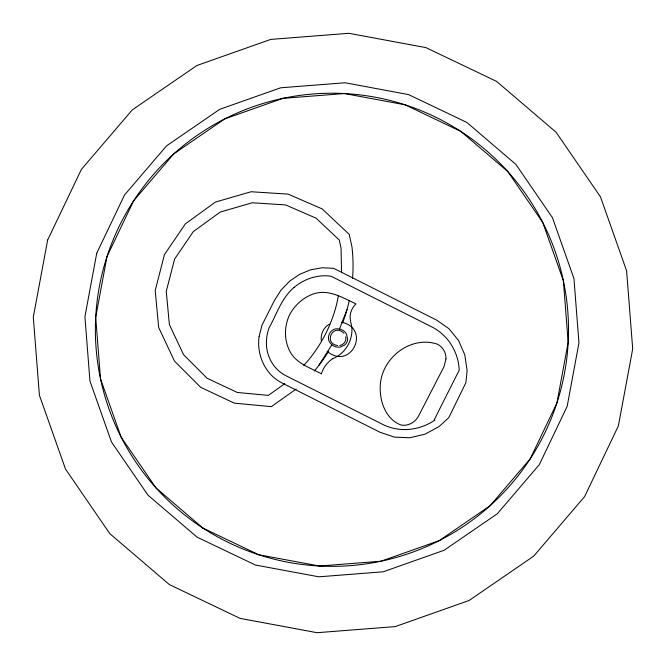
<?xml version="1.0" encoding="UTF-8"?>
<svg xmlns="http://www.w3.org/2000/svg" width="666" height="666" viewBox="0 0 666 666"><rect width="100%" height="100%" fill="white"/><g stroke="black" fill="none" stroke-linecap="round" stroke-linejoin="round"><path stroke-width="1" d="M338.411 295.604C333.916 321.387 321.47 346.154 303.804 365.409M339.294 329.445L347.028 309.54M318.739 365.542L331.801 344.93M294.214 287.321C281.618 297.744 276.756 314.086 269.072 327.897C266.9 333.832 266.025 340.209 266.558 346.511C267.64 358.683 274.9 370.271 285.955 375.741L383.441 424.766C399.991 432.775 419.913 430.427 434.881 420.055L434.34 419.605L459.199 370.179C458.524 352.356 448.335 335.589 432.492 327.239L331.127 276.265C317.898 274.234 304.195 278.846 294.097 287.437M284.832 383.666L268.315 395.388L237.279 392.465L207.126 378.28L183.566 354.72L169.38 324.567L166.259 291.392L174.575 259.116L193.331 231.577L220.313 212.021L252.322 202.764L285.572 204.912L316.134 218.207L339.302 240.051L341.075 248.26L341.516 272.577M296.204 389.002L271.328 406.643L234.357 403.163L200.749 387.354L174.492 361.097L158.683 327.489L155.203 290.509L164.469 254.545L185.373 223.851L215.443 202.056L251.124 191.741L288.187 194.131L322.244 208.949L349.259 234.424L351.973 246.994A162.387 162.387 0 0 1 352.547 278.513M329.728 324.026C323.36 327.231 320.155 334.732 321.512 341.633M332.642 358.699C344.996 353.912 353.022 340.576 351.823 327.439C351.14 322.985 349.4 318.506 350.416 313.952A18.357 18.357 0 0 1 354.812 305.095L355.977 303.912C342.557 297.602 328.097 288.545 312.77 294.172C302.822 297.869 294.755 305.219 289.727 314.519C283.691 327.056 283.907 342.374 291.55 354.195C298.676 364.352 310.93 368.123 321.362 373.826M339.777 345.488C343.806 344.93 346.753 340.751 345.729 336.771M338.353 328.846C330.294 327.547 325.025 338.245 330.944 343.856M337.72 345.546C322.844 343.514 333.158 322.602 343.814 333.208M341.616 322.153C371.553 328.854 350.657 371.112 327.173 351.315M349.25 300.666A162.387 162.387 0 0 1 342.582 323.077M328.638 351.348A162.387 162.387 0 0 1 314.244 371.054M321.403 373.842A28.28 28.28 0 0 1 332.634 358.683M339.194 328.954A10.506 10.506 0 0 1 345.063 332.168L346.528 334.207L347.644 338.911A8.45 8.45 0 0 1 344.572 345.13L340.16 347.103L337.654 347.177A10.506 10.506 0 0 1 331.543 344.455M259.141 336.397C256.385 354.653 265.185 374.642 282.059 382.983L380.186 432.334L394.48 437.129L409.723 437.77L424.875 434.224L438.902 426.715L448.792 417.665L465.875 382.742L467.124 370.612L464.785 354.87L458.599 340.592L449.001 328.738L436.63 320.121L333.699 268.348L322.153 267.765L310.589 269.805L299.534 274.375L289.51 281.277L280.969 290.168L274.325 300.657L262.004 325.15L259.141 336.397M445.995 358.907L443.947 366.808L418.623 415.867C415.426 422.186 408.133 426.415 401.04 425.025C383.458 418.556 377.472 395.08 381.277 378.255C386.646 354.229 413.095 336.08 437.229 344.114C442.848 346.67 446.195 352.83 445.995 358.907M47.619 240.093L33.3 317.124L39.402 395.229L65.509 469.097L109.857 533.691L169.397 584.606L240.093 618.381L317.124 632.7L395.229 626.598L469.097 600.491L533.691 556.143L584.606 496.603L618.381 425.907L632.7 348.876L626.598 270.771L600.491 196.903L556.143 132.309L496.603 81.394L425.907 47.619L348.876 33.3L270.771 39.402L196.903 65.509L132.309 109.857L81.394 169.397L47.619 240.093M96.728 253.213L84.923 316.7L89.952 381.085L111.472 441.966L148.019 495.204L197.103 537.171L255.369 565.009L318.856 576.814L383.241 571.786L444.122 550.258L497.36 513.719L539.327 464.635L567.166 406.368L578.97 342.873L573.934 278.496L552.414 217.615L515.867 164.369L466.791 122.402L408.516 94.572L345.03 82.767L280.652 87.795L219.763 109.316L166.525 145.862L124.559 194.947L96.728 253.213M106.993 256.56L95.704 317.274L100.516 378.846L121.095 437.071L156.052 487.987L202.988 528.121L258.716 554.736L319.43 566.025L381.002 561.222L439.227 540.634L490.143 505.685L530.278 458.749L556.893 403.022L568.181 342.307L563.369 280.736L542.79 222.511L507.842 171.595L460.905 131.46L405.178 104.837L344.464 93.548L282.892 98.36L224.667 118.939L173.751 153.896L133.616 200.832L106.993 256.56M202.988 528.121A236.572 236.572 0 0 0 568.181 342.307A236.572 236.572 0 0 0 224.667 118.939A236.572 236.572 0 0 0 202.988 528.121"/></g></svg>
